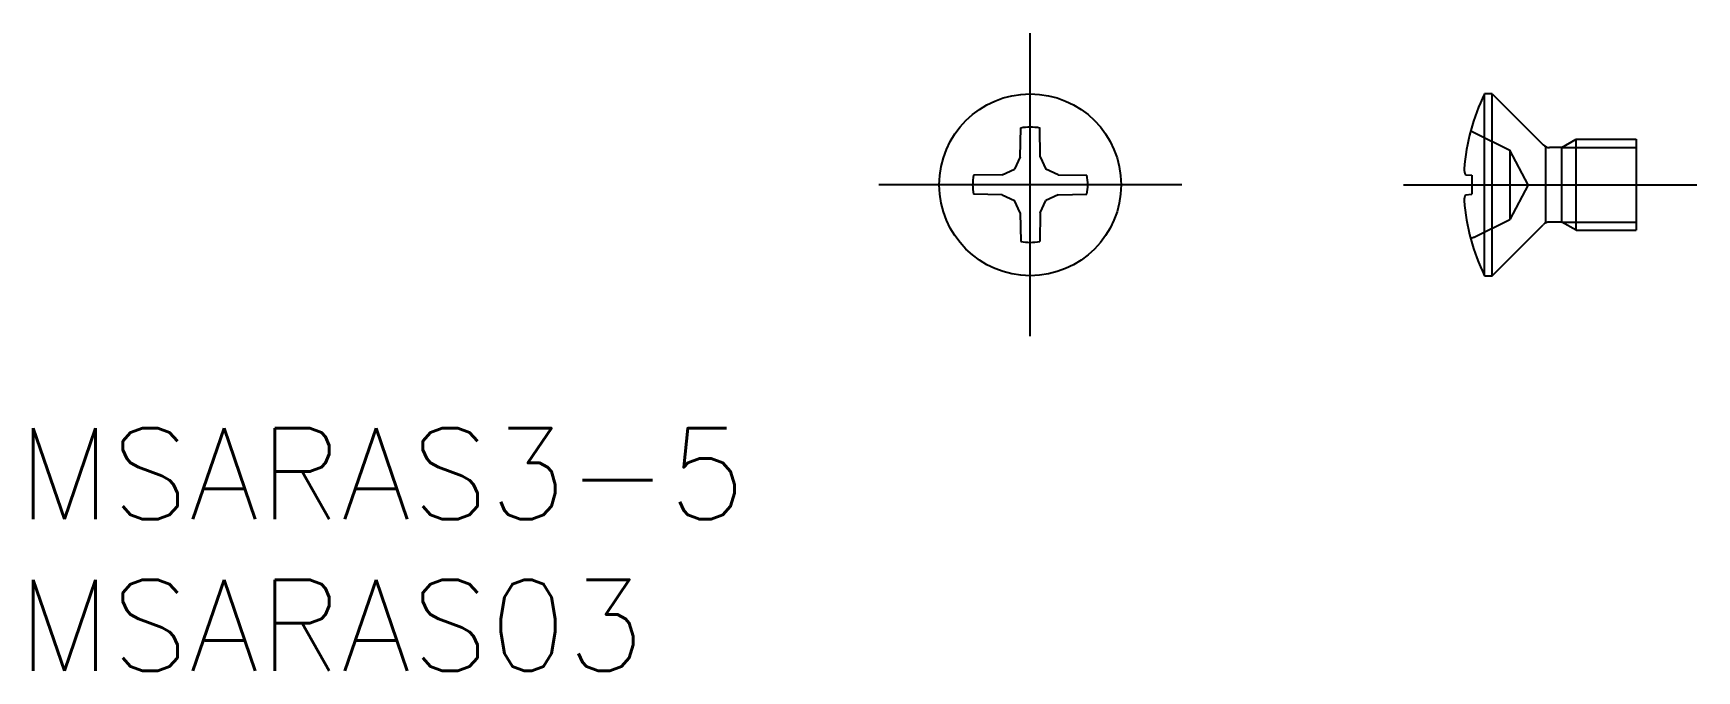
# Model space of a CAD drawing. Extents: x -32.9 to 22, y -16 to 5.
import ezdxf

# ---------------------------------------------------------------- set-up
doc = ezdxf.new("R2010")
doc.units = 0
doc.linetypes.add('CENTER', pattern=[50.8, 31.75, -6.35, 6.35, -6.35])
doc.linetypes.add('DASHED', pattern=[19.05, 12.7, -6.35])
doc.layers.get('0').update_dxf_attribs({"linetype": 'CONTINUOUS'})
doc.layers.add('CENTER', color=1, linetype='CENTER')
doc.styles.get("Standard").update_dxf_attribs({"font": 'txt.shx', "height": 3, "bigfont": 'bigfont.shx'})

msp = doc.modelspace()

# ---------------------------------------------------------------- linework, layer by layer
at = {"color": 7, "linetype": 'CONTINUOUS'}
for p, q in [((15, -3), (15, 3)), ((15.25, 3), (15, 3)), ((15.25, 3), (16.933, 1.317)), ((15.25, -3), (15.25, 3)), ((-0.331, 0.925), (-0.314, 1.874)), ((0.331, 0.925), (0.314, 1.874)), ((17.02, -1.23), (17.02, 1.229)), ((17.552, 1.229), (17.145, 1.229)), ((17.552, 1.229), (18.02, 1.5)), ((17.552, -1.23), (17.552, 1.229)), ((18.02, 1.5), (20, 1.5)), ((18.02, -1.5), (18.02, 1.5)), ((20, 1.5), (20, -1.5)), ((-0.331, 0.925), (-0.52, 0.52)), ((0.331, 0.925), (0.52, 0.52)), ((-0.925, 0.331), (-1.874, 0.314)), ((-0.925, 0.331), (-0.52, 0.52)), ((0.925, 0.331), (0.52, 0.52)), ((0.925, 0.331), (1.874, 0.314)), ((14.363, 0.331), (14.572, 0.314)), ((14.572, 0.314), (14.572, -0.314)), ((-0.925, -0.331), (-1.874, -0.314)), ((-0.925, -0.331), (-0.52, -0.52)), ((-0.331, -0.925), (-0.52, -0.52)), ((0.331, -0.925), (0.52, -0.52)), ((0.925, -0.331), (0.52, -0.52)), ((0.925, -0.331), (1.874, -0.314)), ((14.363, -0.331), (14.572, -0.314)), ((-0.331, -0.925), (-0.314, -1.874)), ((0.331, -0.925), (0.314, -1.874)), ((15.25, -3), (16.933, -1.317)), ((17.552, -1.23), (17.145, -1.23)), ((18.02, -1.5), (17.552, -1.23)), ((18.02, -1.5), (20, -1.5)), ((15, -3), (15.25, -3))]:
    msp.add_line(p, q, dxfattribs=at)
at = {"color": 3, "linetype": 'DASHED'}
for p, q in [((14.634, 1.735), (15.828, 1.145)), ((16.436, 0), (15.828, 1.145)), ((15.828, 1.145), (15.828, -1.145)), ((16.436, 0), (15.828, -1.145)), ((14.634, -1.735), (15.828, -1.145))]:
    msp.add_line(p, q, dxfattribs=at)
at = {"color": 3, "linetype": 'CONTINUOUS'}
for p, q in [((17.552, 1.229), (20, 1.229)), ((17.552, -1.23), (20, -1.23))]:
    msp.add_line(p, q, dxfattribs=at)
at = {"color": 7, "linetype": 'CONTINUOUS'}
msp.add_circle((0, 0), 3, dxfattribs=at)
for centre, radius, start, end in [((21.079, 0), 6.779, 153.732, 175.6027), ((0, 0), 1.9, 80.4793, 99.5207), ((17.145, 1.53), 0.3, 225, 270), ((0, 0), 1.9, 170.4793, 189.5207), ((0, 0), 1.9, 350.4793, 9.5207), ((14.769, 0.523), 0.449, 180.478, 205.418), ((14.769, -0.523), 0.449, 154.582, 179.522), ((21.079, 0), 6.779, 184.3973, 206.268), ((17.145, -1.529), 0.3, 90, 135), ((0, 0), 1.9, 260.4793, 279.5207)]:
    msp.add_arc(centre, radius, start, end, dxfattribs=at)
at = {"color": 3, "linetype": 'DASHED'}
for centre, start, end in [((14.9, 2.273), 233.2649, 243.7), ((14.9, -2.273), 116.3, 126.7351)]:
    msp.add_arc(centre, 0.6, start, end, dxfattribs=at)
at = {"layer": 'CENTER', "color": 1, "linetype": 'CENTER'}
for p, q in [((0, -5), (0, 5)), ((5, 0), (-5, 0)), ((12.32, 0), (22, 0))]:
    msp.add_line(p, q, dxfattribs=at)

# ---------------------------------------------------------------- texts
at = {"color": 7, "linetype": 'CONTINUOUS'}
for s, p in [('MSARAS3-5', (-33.42, -11.037)), ('MSARAS03', (-33.42, -16.037))]:
    msp.add_text(s, height=3, dxfattribs=at).set_placement(p)

doc.saveas('drawing.dxf')
